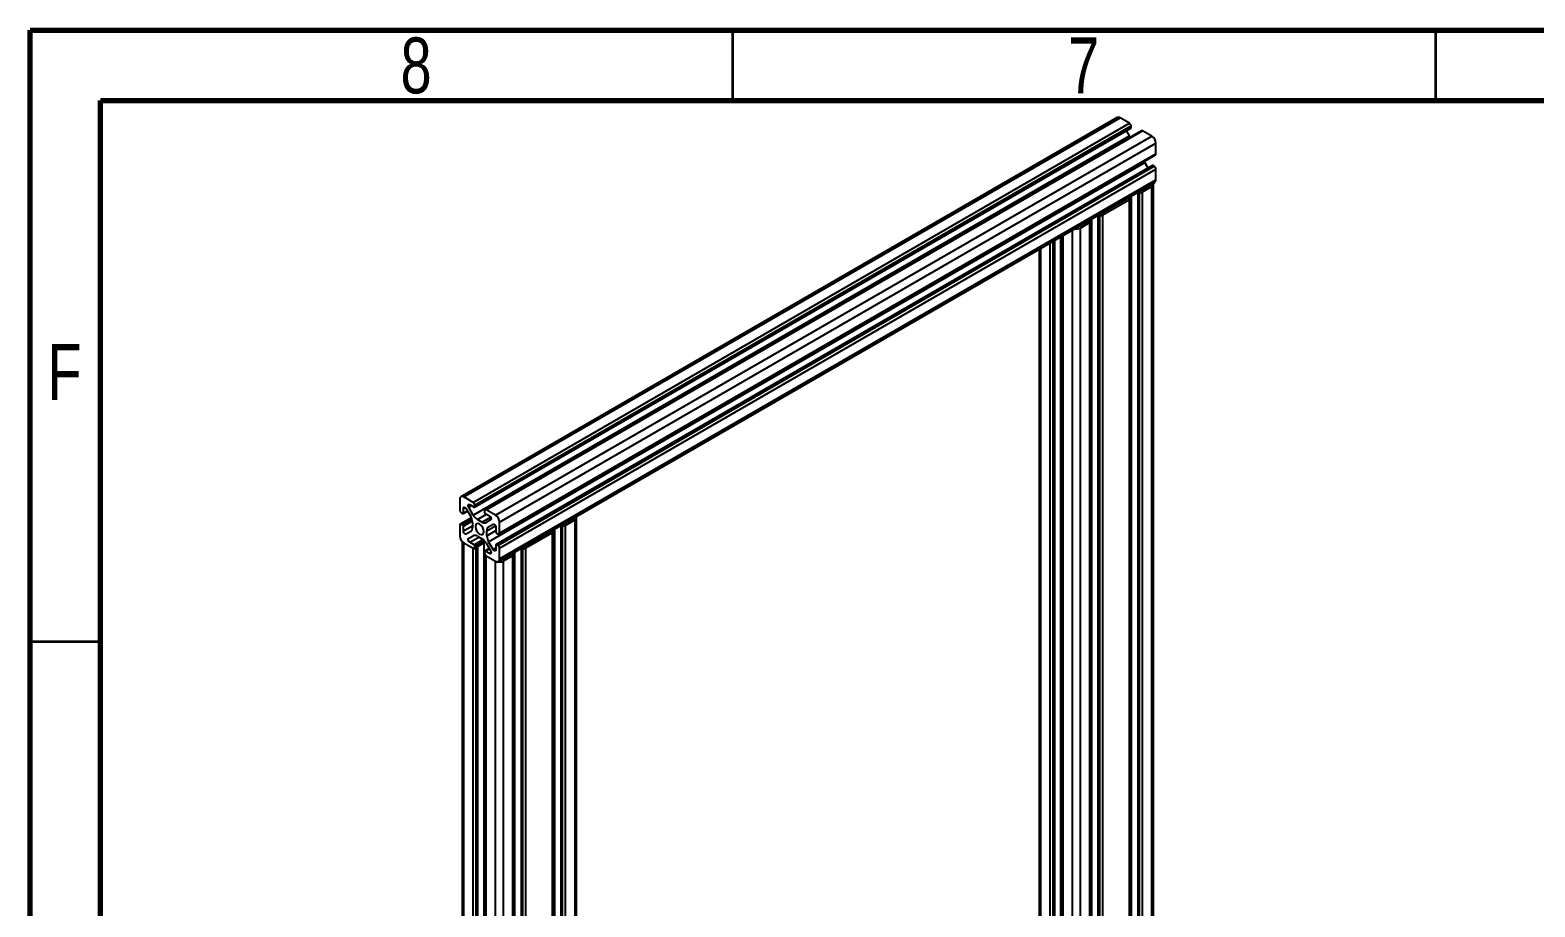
# Model space of a CAD drawing. Header units: millimetres. Extents: x 0 to 415, y 0 to 292.
# Drawn here: x 15 to 122.1, y 229.7 to 292 of the extents above; entities that cross this region are included whole.
import ezdxf

# ---------------------------------------------------------------- set-up
doc = ezdxf.new("R2010")
doc.units = ezdxf.units.MM
doc.styles.add('SLDTEXTSTYLE0', font='TXT', dxfattribs={"width": 0.75})

msp = doc.modelspace()

# ---------------------------------------------------------------- linework, layer by layer
at = {"color": 7, "linetype": 'Continuous', "lineweight": 70}
for p, q in [((15, 5), (15, 292)), ((15, 292), (415, 292)), ((20, 10), (20, 287)), ((20, 287), (410, 287))]:
    msp.add_line(p, q, dxfattribs=at)
at = {"color": 7, "linetype": 'Continuous', "lineweight": 35}
for p, q in [((65, 287), (65, 292)), ((115, 287), (115, 292)), ((20, 248.5), (15, 248.5))]:
    msp.add_line(p, q, dxfattribs=at)
at = {"color": 7, "linetype": 'Continuous', "lineweight": 25}
for p, q in [((92.3508, 285.7799), (45.6534, 258.8221)), ((45.8541, 258.8023), (92.5514, 285.7601)), ((46.5186, 258.4186), (93.2159, 285.3764)), ((46.6173, 258.0817), (93.3147, 285.0395)), ((46.63, 258.2258), (93.3273, 285.1835)), ((46.63, 258.1096), (93.3273, 285.0674)), ((94.0676, 284.8471), (47.3702, 257.8893)), ((47.449, 257.8815), (94.1463, 284.8393)), ((93.2159, 285.3764), (92.5514, 285.7601)), ((93.2211, 284.477), (93.0009, 284.8584)), ((93.3273, 285.0674), (93.3273, 285.1835)), ((94.8108, 284.4557), (94.1463, 284.8393)), ((46.5238, 257.5192), (93.2211, 284.477)), ((48.1135, 257.4979), (94.8108, 284.4557)), ((48.3973, 257.0064), (95.0946, 283.9642)), ((95.0946, 283.1968), (95.0946, 283.9642)), ((48.3647, 256.1669), (95.062, 283.1247)), ((48.3973, 256.239), (95.0946, 283.1968)), ((47.621, 255.6188), (94.3183, 282.5766)), ((94.8522, 282.3764), (48.1549, 255.4186)), ((48.1853, 255.4156), (94.8827, 282.3734)), ((48.2859, 255.3575), (94.9833, 282.3153)), ((48.3973, 255.1647), (95.0946, 282.1225)), ((94.5385, 282.1953), (94.3183, 282.5766)), ((94.9833, 282.3153), (94.8827, 282.3734)), ((95.0946, 281.3551), (95.0946, 282.1225)), ((48.3142, 254.2135), (95.0115, 281.1713)), ((48.3973, 254.3973), (95.0946, 281.3551)), ((93.9236, 280.4799), (93.8687, 280.5116)), ((94.8108, 280.8636), (94.1463, 280.4799)), ((94.8108, 215.5403), (94.8108, 280.8636)), ((94.9284, 215.7041), (94.9284, 281.0274)), ((93.2159, 279.9429), (91.3193, 278.848)), ((93.1611, 280.1031), (93.2159, 280.0714)), ((93.2159, 214.6196), (93.2159, 279.9429)), ((93.2621, 214.6839), (93.2621, 280.0071)), ((93.3649, 215.6018), (93.3649, 280.2208)), ((93.8052, 280.4749), (93.8052, 215.2396)), ((93.823, 215.2147), (93.823, 280.4853)), ((93.9236, 215.1567), (93.9236, 280.4799)), ((94.1463, 215.1567), (94.1463, 280.4799)), ((90.3341, 278.4711), (90.389, 278.4394)), ((90.4351, 213.0519), (90.4351, 278.3752)), ((90.5379, 213.9698), (90.5379, 278.5888)), ((90.9782, 278.843), (90.9782, 213.6076)), ((90.996, 213.5828), (90.996, 278.8533)), ((91.0966, 278.848), (91.0417, 278.8796)), ((91.0966, 213.5247), (91.0966, 278.848)), ((91.3193, 213.5247), (91.3193, 278.848)), ((88.3434, 213.9698), (88.3434, 277.322)), ((88.4462, 277.3813), (88.4462, 213.0519)), ((88.4923, 212.9909), (88.4923, 277.4079)), ((89.1569, 212.6073), (89.1569, 277.7915)), ((90.389, 278.3109), (89.7244, 277.9272)), ((89.7244, 212.604), (89.7244, 277.9272)), ((90.389, 212.9876), (90.389, 278.3109)), ((86.7799, 276.4193), (86.7799, 214.0721)), ((86.8974, 213.9083), (86.8974, 276.4872)), ((87.562, 213.528), (87.562, 276.8708)), ((87.7847, 213.5247), (87.7847, 276.9994)), ((87.8853, 213.5828), (87.8853, 277.0575)), ((87.9031, 213.6076), (87.9031, 277.0678)), ((45.5703, 258.6384), (45.5703, 257.871)), ((45.8253, 257.9892), (45.9439, 258.0577)), ((46.5186, 258.4186), (45.8541, 258.8023)), ((46.2049, 258.0715), (46.4073, 258.1884)), ((46.5238, 257.5192), (46.2049, 258.0715)), ((46.2887, 258.2568), (46.5869, 258.0847)), ((46.63, 258.1096), (46.63, 258.2258)), ((46.3936, 257.3252), (45.6029, 256.8688)), ((45.6817, 257.6781), (45.7822, 257.6201)), ((45.6817, 256.861), (46.4117, 257.2824)), ((45.7822, 256.8029), (46.4442, 257.185)), ((45.8127, 257.617), (46.1265, 257.7982)), ((45.8253, 257.645), (45.8253, 257.9892)), ((45.8253, 257.645), (46.1175, 257.8136)), ((45.8253, 256.7282), (46.463, 257.0964)), ((46.0277, 257.9692), (46.3466, 257.4169)), ((46.4707, 256.9991), (46.4707, 256.6289)), ((46.8235, 257.2028), (47.469, 257.5755)), ((47.1441, 257.0178), (46.8235, 257.2028)), ((47.1441, 257.0178), (47.7587, 257.3726)), ((47.3376, 257.8172), (47.3376, 257.7011)), ((47.3807, 257.6264), (47.6789, 257.4543)), ((47.7627, 257.1723), (47.4438, 256.9881)), ((48.1135, 257.4979), (47.449, 257.8815)), ((48.3973, 256.239), (48.3973, 257.0064)), ((53.7675, 257.1697), (53.1029, 256.7861)), ((53.7675, 191.8465), (53.7675, 257.1697)), ((53.885, 192.0103), (53.885, 257.3336)), ((45.5703, 256.7967), (45.5703, 256.0293)), ((45.7822, 256.8029), (45.6817, 256.861)), ((45.8253, 256.384), (46.4707, 256.7565)), ((45.8253, 256.384), (45.8253, 256.7282)), ((46.3466, 256.3545), (46.0277, 256.1703)), ((46.2049, 255.8634), (46.5278, 256.0498)), ((46.2049, 255.8634), (46.5238, 256.0476)), ((46.2887, 255.5814), (46.9342, 255.954)), ((46.8235, 256.0179), (47.1441, 255.8328)), ((47.4969, 256.4067), (48.1114, 256.7615)), ((47.4969, 256.0366), (48.1422, 256.4091)), ((47.4969, 256.0366), (47.4969, 256.4067)), ((47.621, 256.6812), (47.942, 256.8665)), ((47.621, 256.6812), (47.9399, 256.8653)), ((48.1422, 256.6517), (48.1422, 256.3074)), ((48.1853, 256.2328), (48.2859, 256.1747)), ((52.1726, 256.249), (50.276, 255.1541)), ((52.1177, 256.4093), (52.1726, 256.3776)), ((52.1726, 190.9258), (52.1726, 256.249)), ((52.2187, 190.99), (52.2187, 256.3133)), ((52.3215, 191.908), (52.3215, 256.5269)), ((52.7618, 256.7811), (52.7618, 191.5458)), ((52.7796, 191.5209), (52.7796, 256.7914)), ((52.8802, 256.7861), (52.8253, 256.8178)), ((52.8802, 191.4628), (52.8802, 256.7861)), ((53.1029, 191.4628), (53.1029, 256.7861)), ((45.7365, 255.635), (45.7365, 190.3783)), ((45.8541, 255.5378), (46.5186, 255.1541)), ((45.8541, 190.2145), (45.8541, 255.5378)), ((46.5869, 255.4092), (46.2887, 255.5814)), ((46.5186, 189.8309), (46.5186, 255.1541)), ((46.5869, 255.4092), (47.2246, 255.7774)), ((46.5973, 255.1463), (47.388, 255.6028)), ((46.63, 255.3346), (47.2919, 255.7167)), ((46.63, 255.2184), (47.36, 255.6399)), ((46.63, 255.2184), (46.63, 255.3346)), ((46.8419, 255.2122), (46.7413, 255.1541)), ((46.7413, 189.8309), (46.7413, 255.1541)), ((46.8198, 255.2747), (46.8419, 255.262)), ((46.8419, 189.8889), (46.8419, 255.2122)), ((46.8598, 189.9138), (46.8598, 255.2371)), ((47.3001, 190.276), (47.3001, 255.552)), ((47.3376, 254.9261), (47.3376, 254.8099)), ((47.664, 255.1351), (47.3502, 254.954)), ((47.3936, 255.595), (47.377, 255.5964)), ((47.3807, 254.951), (47.6729, 255.1196)), ((47.6789, 254.7788), (47.3807, 254.951)), ((47.4438, 255.5164), (47.7627, 254.9641)), ((47.9399, 255.0665), (47.621, 255.6188)), ((47.6789, 254.7788), (47.7974, 254.8473)), ((47.9399, 255.0665), (48.1422, 255.1833)), ((48.1422, 255.3907), (48.1422, 255.0464)), ((48.2859, 255.3575), (48.1853, 255.4156)), ((48.3973, 254.3973), (48.3973, 255.1647)), ((49.4945, 190.276), (49.4945, 254.8949)), ((49.9348, 255.1491), (49.9348, 189.9138)), ((49.9527, 189.8889), (49.9527, 255.1594)), ((50.0532, 255.1541), (49.9984, 255.1858)), ((50.0532, 189.8309), (50.0532, 255.1541)), ((50.276, 189.8309), (50.276, 255.1541)), ((47.4028, 254.6552), (47.4028, 189.3581)), ((47.449, 254.617), (48.1135, 254.2334)), ((47.449, 189.2938), (47.449, 254.617)), ((48.1135, 188.9101), (48.1135, 254.2334)), ((49.3456, 254.617), (48.6811, 254.2334)), ((48.6811, 188.9101), (48.6811, 254.2334)), ((49.2907, 254.7773), (49.3456, 254.7456)), ((49.3456, 189.2938), (49.3456, 254.617)), ((49.3917, 189.3581), (49.3917, 254.6813))]:
    msp.add_line(p, q, dxfattribs=at)
at = {"color": 7, "linetype": 'Continuous', "lineweight": 25, "flags": 128}
for points in [[(93.2769, 284.3907), (93.2519, 284.427), (93.2211, 284.477)], [(94.3183, 282.5766), (94.2904, 282.6283), (94.2713, 282.6683)], [(45.8253, 257.9892), (45.8304, 258.026), (45.8453, 258.0538), (45.8687, 258.07), (45.8985, 258.0735), (45.9323, 258.0637), (45.967, 258.0417), (45.9998, 258.0093), (46.0277, 257.9692)], [(46.2049, 258.0715), (46.1842, 258.1158), (46.1725, 258.1604), (46.1708, 258.2015), (46.1792, 258.2356), (46.1971, 258.2597), (46.2229, 258.2718), (46.2543, 258.2708), (46.2887, 258.2568)], [(47.6789, 257.4543), (47.7133, 257.4286), (47.7447, 257.3932), (47.7705, 257.3514), (47.7884, 257.3066), (47.7968, 257.2627), (47.7951, 257.2236), (47.7834, 257.1926), (47.7627, 257.1723)], [(46.0277, 256.1703), (45.9998, 256.1625), (45.967, 256.1679), (45.9323, 256.186), (45.8985, 256.2152), (45.8687, 256.2531), (45.8453, 256.2964), (45.8304, 256.3413), (45.8253, 256.384)], [(47.2873, 256.3426), (47.2642, 256.4901), (47.1984, 256.6418), (47.0999, 256.7746), (46.9838, 256.8683), (46.8676, 256.9087), (46.7692, 256.8896), (46.7034, 256.8139), (46.6803, 256.6931), (46.7034, 256.5456), (46.7692, 256.3939), (46.8676, 256.2611), (46.9838, 256.1673), (47.0999, 256.127), (47.1984, 256.1461), (47.2642, 256.2218), (47.2873, 256.3426)], [(47.9399, 256.8653), (47.9678, 256.8731), (48.0006, 256.8678), (48.0353, 256.8497), (48.0691, 256.8204), (48.0989, 256.7825), (48.1223, 256.7393), (48.1371, 256.6944), (48.1422, 256.6517)], [(46.2887, 255.5814), (46.2543, 255.6071), (46.2229, 255.6424), (46.1971, 255.6843), (46.1792, 255.7291), (46.1708, 255.7729), (46.1725, 255.8121), (46.1842, 255.8431), (46.2049, 255.8634)], [(47.7627, 254.9641), (47.7834, 254.9199), (47.7951, 254.8753), (47.7968, 254.8342), (47.7884, 254.8001), (47.7705, 254.776), (47.7447, 254.7639), (47.7133, 254.7649), (47.6789, 254.7788)], [(48.1422, 255.0464), (48.1371, 255.0096), (48.1223, 254.9819), (48.0989, 254.9656), (48.0691, 254.9622), (48.0353, 254.9719), (48.0006, 254.994), (47.9678, 255.0264), (47.9399, 255.0665)]]:
    msp.add_lwpolyline(points, dxfattribs=at)
at = {"color": 7, "linetype": 'Continuous', "lineweight": 25}
for centre, radius, start, end in [((92.4339, 285.596), 0.2019, 54.382423, 114.307119), ((93.0855, 285.1725), 0.242, 2.605478, 57.394522), ((93.2974, 285.0641), 0.0301, 305.013333, 6.298847), ((94.1002, 284.7749), 0.0792, 54.382423, 114.307119), ((94.4785, 283.9362), 0.6168, 2.605478, 57.394522), ((95.0175, 283.1883), 0.0776, 305.013333, 6.298848), ((94.8648, 282.3485), 0.0307, 54.382423, 114.307119), ((94.8528, 282.1115), 0.242, 2.605478, 57.394522), ((94.7508, 281.0259), 0.1731, 290.280533, 28.549078), ((94.898, 281.3334), 0.1978, 305.013333, 6.298848), ((93.1915, 280.0071), 0.0688, 290.783421, 69.216579), ((94.0349, 280.6949), 0.2421, 242.609672, 297.390328), ((90.3646, 278.3752), 0.0688, 290.783421, 69.216579), ((91.208, 279.0629), 0.2421, 242.609672, 297.390328), ((89.4398, 278.4787), 0.6206, 256.96969, 297.299111), ((45.7433, 258.6664), 0.1753, 50.796715, 189.214037), ((46.3882, 258.2148), 0.242, 2.605478, 57.394522), ((46.6037, 258.1053), 0.0266, 230.796715, 9.214037), ((45.8121, 257.882), 0.242, 182.605478, 237.394522), ((45.7991, 257.6407), 0.0266, 230.796715, 9.214037), ((45.6064, 256.9696), 0.8649, 1.956499, 31.143728), ((47.2812, 257.9366), 0.8648, 208.855609, 238.045328), ((47.3197, 257.2629), 0.3015, 234.381827, 294.313952), ((47.4055, 257.8282), 0.0688, 50.796715, 189.214037), ((47.4312, 257.7054), 0.0937, 182.605478, 237.394522), ((47.7812, 256.9784), 0.6168, 2.605478, 57.394522), ((53.7075, 257.3321), 0.1731, 290.280533, 28.549078), ((45.6382, 256.8077), 0.0688, 50.796715, 189.214037), ((46.1864, 256.0573), 0.6168, 182.605478, 237.394522), ((45.7318, 256.724), 0.0937, 2.605478, 57.394522), ((46.1706, 256.5994), 0.3016, 305.698039, 5.620379), ((46.6479, 255.7728), 0.3015, 54.381827, 114.313952), ((47.797, 256.4363), 0.3016, 125.698039, 185.620379), ((48.3612, 256.0661), 0.8649, 181.956499, 211.143728), ((48.2358, 256.3117), 0.0937, 182.605478, 237.394522), ((48.3294, 256.228), 0.0688, 230.796715, 9.214037), ((52.1482, 256.3133), 0.0688, 290.783421, 69.216579), ((52.9916, 257.001), 0.2421, 242.609672, 297.390328), ((46.5621, 255.2074), 0.0688, 230.796715, 9.214037), ((46.63, 255.369), 0.2421, 242.609672, 297.390328), ((46.5364, 255.3303), 0.0937, 2.605478, 57.394522), ((46.8325, 255.2371), 0.0266, 290.783421, 69.216579), ((46.6864, 255.0991), 0.8648, 28.855609, 58.045328), ((47.3639, 254.9303), 0.0266, 50.796715, 189.214037), ((47.5794, 254.8209), 0.242, 182.605478, 237.394522), ((48.1685, 255.395), 0.0266, 50.796715, 189.214037), ((48.1555, 255.1537), 0.242, 2.605478, 57.394522), ((50.1646, 255.369), 0.2421, 242.609672, 297.390328), ((48.2243, 254.3692), 0.1753, 230.796715, 9.214037), ((48.3973, 254.7811), 0.6168, 242.609672, 297.390328), ((49.3212, 254.6813), 0.0688, 290.783421, 69.216579)]:
    msp.add_arc(centre, radius, start, end, dxfattribs=at)

# ---------------------------------------------------------------- texts
at = {"color": 7, "linetype": 'Continuous', "lineweight": 0, "char_height": 3.9687, "attachment_point": 2, "style": 'SLDTEXTSTYLE0'}
for s, insert in [('8', (42.46, 291.477)), ('7', (89.96, 291.477)), ('F', (17.4577, 269.6717))]:
    msp.add_mtext(s, dxfattribs=dict(at, insert=insert))

doc.saveas('drawing.dxf')
